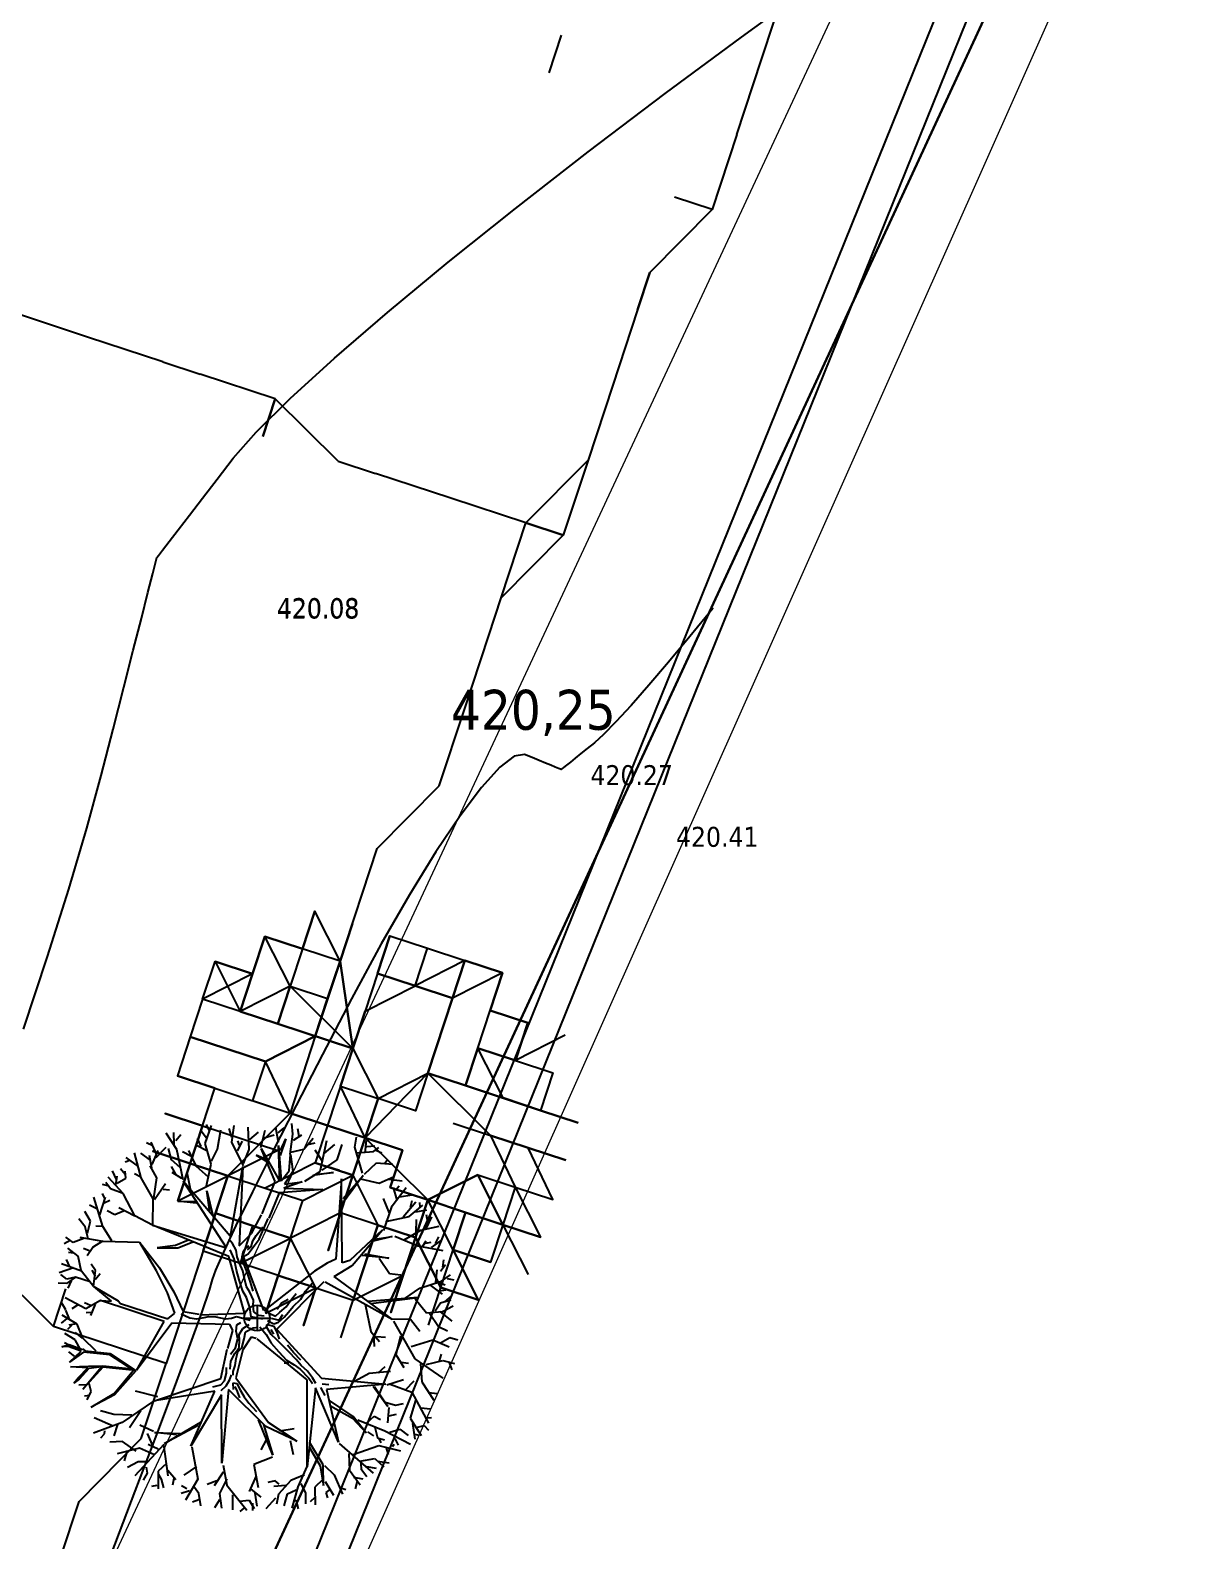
# Model space of a CAD drawing. Header units: metres. Extents: x 2 to 659295185, y -28 to 1124222152.
# Drawn here: x 654669.6 to 654727.1, y 1123618.1 to 1123693.7 of the extents above; entities that cross this region are included whole.
import ezdxf

# ---------------------------------------------------------------- set-up
doc = ezdxf.new("R2010")
doc.units = ezdxf.units.M
doc.header["$MEASUREMENT"] = 0
doc.layers.get('0').update_dxf_attribs({"linetype": 'CONTINUOUS'})
for name, color, linetype in [('000PAREDES', 2, 'CONTINUOUS'), ('Arboles', 3, 'CONTINUOUS'), ('Cota', 3, 'CONTINUOUS'), ('CURVAS', 2, 'CONTINUOUS'), ('CVL_CURV_D', 7, 'CONTINUOUS'), ('CVL_CURV_G', 42, 'CONTINUOUS'), ('Estructura', 1, 'CONTINUOUS'), ('MANZANA', 30, 'CONTINUOUS'), ('PARED', 7, 'CONTINUOUS'), ('PUERTA', 3, 'CONTINUOUS')]:
    doc.layers.add(name, color=color, linetype=linetype)
doc.layers.add('acera', color=32, linetype='CONTINUOUS', lineweight=20)
doc.styles.get("Standard").update_dxf_attribs({"font": 'tahoma.ttf'})

# ---------------------------------------------------------------- blocks, each defined once
blk = doc.blocks.new('A$C469D301D')
for p, q in [((1.0887, 2.4175), (1.0735, 2.4593)), ((0.7233, 2.3709), (0.688, 2.3931)), ((0.7411, 2.3143), (0.7167, 2.3936)), ((0.8709, 2.3286), (0.8171, 2.4376)), ((0.857, 2.3632), (0.8659, 2.4355)), ((0.8716, 2.3845), (0.9065, 2.4171)), ((1.0236, 2.3273), (1.0064, 2.3799)), ((1.063, 2.3756), (1.0357, 2.4225)), ((1.0504, 2.3435), (1.1049, 2.4503)), ((1.1222, 2.2974), (1.1597, 2.4159)), ((1.222, 2.3606), (1.2113, 2.418)), ((1.2166, 2.3298), (1.2459, 2.4319)), ((1.3205, 2.2711), (1.3317, 2.4107)), ((1.3314, 2.3326), (1.3914, 2.3698)), ((1.3944, 2.2737), (1.4345, 2.3778)), ((1.5065, 2.2909), (1.5035, 2.3869)), ((1.5138, 2.3517), (1.5536, 2.3777)), ((1.6032, 2.3312), (1.6055, 2.3985)), ((0.5693, 2.2967), (0.5392, 2.2911)), ((0.6182, 2.2531), (0.5484, 2.3192)), ((0.6269, 2.1804), (0.6041, 2.3415)), ((0.699, 2.2825), (0.6438, 2.3345)), ((0.7011, 2.2326), (0.6957, 2.3131)), ((0.7042, 2.2547), (0.7538, 2.3359)), ((0.7353, 2.2941), (0.8063, 2.3504)), ((0.8299, 2.269), (0.8201, 2.3415)), ((0.8848, 2.1342), (0.8709, 2.3286)), ((0.9512, 2.2767), (0.9043, 2.3089)), ((0.979, 2.2075), (0.9445, 2.3126)), ((1.0597, 2.2932), (0.9958, 2.337)), ((1.0715, 2.2099), (1.0504, 2.3435)), ((1.0754, 2.2292), (1.1222, 2.2974)), ((1.2718, 2.1728), (1.2166, 2.3298)), ((1.2459, 2.2721), (1.284, 2.3275)), ((1.2621, 2.3048), (1.2568, 2.3336)), ((1.2728, 2.1879), (1.3205, 2.2711)), ((1.421, 2.3307), (1.4857, 2.3427)), ((1.4833, 2.0467), (1.5052, 2.2713)), ((1.5052, 2.2713), (1.4939, 2.051)), ((1.5555, 2.3074), (1.5069, 2.2092)), ((1.5123, 2.2399), (1.5555, 2.3074)), ((1.57, 2.2098), (1.6032, 2.3312)), ((1.6027, 2.2939), (1.6575, 2.319)), ((1.6402, 2.312), (1.6387, 2.3601)), ((1.6592, 2.2301), (1.726, 2.2908)), ((0.4266, 2.136), (0.4041, 2.1797)), ((0.501, 2.0971), (0.4221, 2.2118)), ((0.4717, 2.1899), (0.454, 2.2465)), ((0.4638, 2.1549), (0.4775, 2.2101)), ((0.4737, 2.1663), (0.5314, 2.1914)), ((0.5294, 2.215), (0.5054, 2.2537)), ((0.5314, 2.1914), (0.5329, 2.2348)), ((0.6237, 2.1846), (0.5876, 2.2114)), ((0.6842, 2.0401), (0.6269, 2.1804)), ((0.7229, 2.1672), (0.6912, 2.2475)), ((0.8792, 2.1443), (0.8224, 2.1895)), ((0.8437, 2.1749), (0.8229, 2.2268)), ((0.8772, 2.2146), (0.8299, 2.269)), ((1.0454, 2.1307), (0.979, 2.2075)), ((1.023, 2.0708), (1.0715, 2.2099)), ((1.358, 2.2298), (1.419, 2.1816)), ((1.4163, 2.196), (1.358, 2.2298)), ((1.3946, 2.2666), (1.4833, 2.0467)), ((1.4553, 2.0506), (1.3946, 2.2666)), ((1.5517, 2.1072), (1.5719, 2.2064)), ((1.5719, 2.2064), (1.5735, 2.0999)), ((1.5752, 2.2219), (1.6592, 2.2301)), ((1.6882, 2.2541), (1.7356, 2.2592)), ((1.7662, 2.1348), (1.7292, 2.2134)), ((1.7432, 2.0785), (1.8088, 2.2654)), ((1.7827, 2.1862), (1.8557, 2.2332)), ((1.8587, 2.1371), (1.9015, 2.2269)), ((1.9783, 2.2014), (1.9966, 2.2611)), ((2.0048, 2.0327), (1.9783, 2.2014)), ((2.0377, 2.1587), (2.0557, 2.233)), ((2.0528, 2.1957), (2.1023, 2.1927)), ((2.0891, 2.1585), (2.1267, 2.1802)), ((0.3491, 1.9083), (0.3161, 2.0986)), ((0.3399, 1.9832), (0.3899, 2.0884)), ((0.3842, 2.0801), (0.3731, 2.114)), ((0.4208, 2.1541), (0.3818, 2.1707)), ((0.4955, 2.1009), (0.4266, 2.136)), ((0.5572, 1.9494), (0.501, 2.0971)), ((0.6884, 2.0433), (0.7229, 2.1672)), ((0.6925, 2.0345), (0.7737, 2.1263)), ((0.7534, 2.0937), (0.7935, 2.0844)), ((1.133, 1.7479), (0.8851, 2.1264)), ((1.0998, 1.6782), (0.8861, 2.125)), ((0.9246, 2.0599), (0.916, 2.1661)), ((1.2636, 2.1671), (1.133, 1.7479)), ((1.2673, 2.1694), (1.1813, 1.6801)), ((1.4939, 2.051), (1.5517, 2.1072)), ((1.5735, 2.0999), (1.512, 2.0271)), ((1.7569, 2.0847), (1.8587, 2.1371)), ((1.7944, 2.1029), (1.8636, 2.0711)), ((1.9877, 2.1641), (2.0891, 2.1585)), ((2.0161, 2.025), (2.0999, 2.0871)), ((2.0999, 2.0871), (2.1992, 2.0665)), ((2.1048, 2.1663), (2.1408, 2.1437)), ((2.1484, 2.0766), (2.1733, 2.1008)), ((0.2762, 1.9522), (0.2498, 2.0168)), ((0.3307, 2.0199), (0.284, 2.0519)), ((0.377, 2.0548), (0.4132, 2.0664)), ((0.4332, 1.9718), (0.3892, 2.002)), ((0.4903, 1.9873), (0.4332, 1.9718)), ((0.5554, 1.9467), (0.4642, 2.0112)), ((0.6598, 1.875), (0.6842, 2.0401)), ((0.8343, 2.0059), (0.9452, 1.9894)), ((0.9472, 1.9786), (0.8343, 2.0059)), ((1.0235, 2.0485), (1.0434, 1.8813)), ((1.026, 1.9152), (1.0235, 2.0485)), ((1.3497, 1.8604), (1.4553, 2.0506)), ((1.6234, 2.0273), (1.5029, 2.0026)), ((1.5029, 2.0026), (1.7445, 1.9635)), ((1.512, 2.0271), (1.6234, 2.0273)), ((1.6407, 2.0296), (1.7432, 2.0785)), ((1.8247, 2.0602), (1.6949, 2.0583)), ((1.7236, 2.0637), (1.8247, 2.0602)), ((1.8692, 2.0161), (1.7697, 1.5215)), ((1.8077, 1.4933), (1.8692, 2.0161)), ((2.0075, 2.0186), (1.8558, 1.8607)), ((1.8647, 1.8917), (2.0075, 2.0186)), ((1.9865, 2), (2.0996, 1.9574)), ((2.0996, 1.9574), (2.1991, 1.9882)), ((0.2388, 1.9213), (0.2072, 1.9753)), ((0.2484, 1.844), (0.2388, 1.9213)), ((0.2489, 1.88), (0.2762, 1.9522)), ((0.3514, 1.9087), (0.3067, 1.9171)), ((0.3931, 1.8134), (0.3491, 1.9083)), ((0.6594, 1.8774), (0.5572, 1.9494)), ((1.471, 1.9785), (1.3874, 1.8288)), ((1.7445, 1.9635), (1.471, 1.9785)), ((2.1618, 1.8076), (2.2651, 1.91)), ((2.1622, 1.9764), (2.2445, 1.9551)), ((2.1976, 1.8387), (2.185, 1.9195)), ((2.1956, 1.9019), (2.2228, 1.9266)), ((0.1352, 1.8469), (0.0947, 1.8322)), ((0.1521, 1.8332), (0.1114, 1.8712)), ((0.1724, 1.7446), (0.1149, 1.8027)), ((0.2212, 1.8485), (0.1521, 1.8332)), ((0.34, 1.8155), (0.2, 1.859)), ((0.2707, 1.7882), (0.3391, 1.8201)), ((0.5647, 1.7807), (0.34, 1.8155)), ((0.6599, 1.8772), (1.0998, 1.6782)), ((1.108, 1.6223), (0.6599, 1.8772)), ((1.2663, 1.7468), (1.3433, 1.8563)), ((1.3093, 1.7062), (1.3818, 1.828)), ((2.0914, 1.66), (2.1618, 1.8076)), ((2.1404, 1.7645), (2.1153, 1.8601)), ((2.2162, 1.8569), (2.2941, 1.8591)), ((2.2226, 1.7309), (2.3124, 1.8136)), ((2.2761, 1.7849), (2.2908, 1.8243)), ((2.3364, 1.7765), (2.3382, 1.8062)), ((0.1806, 1.6478), (0.0634, 1.7096)), ((0.1124, 1.6843), (0.0983, 1.7333)), ((0.1486, 1.7672), (0.115, 1.7757)), ((0.1797, 1.6526), (0.1724, 1.7446)), ((0.2455, 1.7692), (0.2111, 1.7867)), ((0.229, 1.7421), (0.2707, 1.7882)), ((0.5671, 1.7799), (0.6693, 1.6073)), ((0.6479, 1.5911), (0.5671, 1.7799)), ((0.6692, 1.7336), (0.7988, 1.7168)), ((0.7847, 1.7328), (0.6692, 1.7336)), ((0.8696, 1.756), (0.7847, 1.7328)), ((0.7988, 1.7168), (0.9017, 1.7434)), ((1.1412, 1.6997), (1.1224, 1.7294)), ((1.1813, 1.6801), (1.2663, 1.7468)), ((1.2296, 1.6228), (1.3093, 1.7062)), ((1.2705, 1.7006), (1.2946, 1.7316)), ((1.2946, 1.7316), (1.3225, 1.76)), ((1.3225, 1.76), (1.342, 1.7802)), ((2.1105, 1.7149), (2.2598, 1.728)), ((2.2598, 1.728), (2.354, 1.7871)), ((2.3045, 1.751), (2.3748, 1.7543)), ((2.3534, 1.6329), (2.4006, 1.7078)), ((2.3717, 1.6657), (2.3683, 1.7238)), ((0.1336, 1.676), (0.0413, 1.6563)), ((0.0843, 1.6103), (0.0511, 1.6434)), ((0.1399, 1.6157), (0.0793, 1.5847)), ((0.1399, 1.6157), (0.0843, 1.6103)), ((0.2261, 1.5752), (0.1399, 1.6157)), ((0.2442, 1.5442), (0.1806, 1.6478)), ((0.2443, 1.5437), (0.2692, 1.6418)), ((0.2692, 1.6418), (0.2471, 1.6832)), ((0.2637, 1.6072), (0.2494, 1.6453)), ((0.2606, 1.5851), (0.2948, 1.6202)), ((1.1599, 1.2603), (1.108, 1.6223)), ((1.1392, 1.6032), (1.1215, 1.6629)), ((1.1592, 1.6566), (1.1412, 1.6997)), ((1.1605, 1.6137), (1.1592, 1.6566)), ((1.1683, 1.5721), (1.1605, 1.6137)), ((1.1912, 1.6095), (1.2045, 1.6451)), ((1.1969, 1.5608), (1.1912, 1.6095)), ((1.1987, 1.6104), (1.2296, 1.6228)), ((1.2819, 1.2587), (1.1987, 1.6104)), ((1.2045, 1.6451), (1.2213, 1.6616)), ((1.2213, 1.6616), (1.2426, 1.6722)), ((1.2301, 1.6499), (1.254, 1.6643)), ((1.254, 1.6643), (1.2705, 1.7006)), ((2.0831, 1.6655), (1.8564, 1.5023)), ((1.8676, 1.4692), (2.0831, 1.6655)), ((2.1385, 1.6174), (2.0165, 1.602)), ((2.0289, 1.6141), (2.1385, 1.6174)), ((2.1559, 1.6157), (2.2903, 1.538)), ((2.2102, 1.5867), (2.3213, 1.6343)), ((2.2914, 1.6238), (2.3038, 1.702)), ((2.3213, 1.6343), (2.4394, 1.6441)), ((0.0793, 1.5847), (0.0262, 1.5921)), ((0.1088, 1.5976), (0.0826, 1.5534)), ((0.2459, 1.5437), (0.3847, 1.4357)), ((0.3448, 1.4374), (0.2459, 1.5437)), ((0.6994, 1.4456), (0.6479, 1.5911)), ((0.6693, 1.6073), (0.7387, 1.4468)), ((1.1459, 1.5314), (1.1392, 1.6032)), ((1.1541, 1.4699), (1.1459, 1.5314)), ((1.1842, 1.522), (1.1683, 1.5721)), ((1.1868, 1.4727), (1.1842, 1.522)), ((1.2109, 1.5037), (1.1969, 1.5608)), ((1.7697, 1.5215), (1.7126, 1.5033)), ((2.0997, 1.4846), (1.9376, 1.5235)), ((1.9526, 1.5318), (2.0997, 1.4846)), ((2.2903, 1.538), (2.4411, 1.4903)), ((2.3185, 1.5311), (2.3468, 1.5632)), ((2.33, 1.5479), (2.3759, 1.5515)), ((2.3749, 1.5171), (2.4391, 1.5535)), ((2.4026, 1.5394), (2.4272, 1.5782)), ((0.0533, 1.4202), (0.035, 1.4659)), ((0.1779, 1.4114), (0.0591, 1.495)), ((0.0946, 1.423), (0.1328, 1.4424)), ((0.2109, 1.4273), (0.1756, 1.4494)), ((0.2761, 1.4518), (0.1779, 1.4114)), ((0.241, 1.4329), (0.2031, 1.3659)), ((0.6559, 1.2702), (0.2752, 1.4518)), ((0.2752, 1.4518), (0.3448, 1.4374)), ((0.3847, 1.4357), (0.3974, 1.4167)), ((0.7269, 1.3139), (0.6994, 1.4456)), ((0.7387, 1.4468), (0.781, 1.3178)), ((1.1678, 1.3961), (1.1541, 1.4699)), ((1.1931, 1.4208), (1.1868, 1.4727)), ((1.2099, 1.3841), (1.1931, 1.4208)), ((1.2216, 1.446), (1.2109, 1.5037)), ((1.2324, 1.3883), (1.2216, 1.446)), ((1.6294, 1.4626), (1.282, 1.2569)), ((1.7126, 1.5033), (1.6294, 1.4626)), ((1.7468, 1.4139), (1.8676, 1.4692)), ((1.8564, 1.5023), (1.8077, 1.4933)), ((2.0401, 1.4928), (2.0926, 1.3892)), ((2.4295, 1.3853), (2.4412, 1.4314)), ((0.0535, 1.3662), (0.0139, 1.3416)), ((0.1132, 1.3232), (0.0268, 1.3907)), ((0.0696, 1.3593), (0.0538, 1.4178)), ((0.108, 1.3247), (0.0591, 1.323)), ((0.2117, 1.3843), (0.1779, 1.3852)), ((0.3974, 1.4167), (0.6807, 1.284)), ((1.1858, 1.3531), (1.1678, 1.3961)), ((1.1977, 1.2889), (1.1858, 1.3531)), ((1.206, 1.393), (1.206, 1.393)), ((1.2265, 1.3308), (1.2099, 1.3841)), ((1.2196, 1.2963), (1.2265, 1.3308)), ((1.3479, 1.1332), (1.681, 1.3909)), ((1.4662, 1.309), (1.4973, 1.3381)), ((1.5211, 1.2994), (1.5557, 1.3456)), ((1.5557, 1.3456), (1.6069, 1.3916)), ((1.6862, 1.3875), (2.0717, 1.1041)), ((2.0717, 1.1041), (1.7468, 1.4139)), ((2.0926, 1.3892), (2.1622, 1.3718)), ((2.3739, 1.2992), (2.3919, 1.3735)), ((2.4102, 1.3011), (2.4706, 1.3319)), ((2.4111, 1.3624), (2.4479, 1.4011)), ((0.0868, 1.2274), (0.0286, 1.2755)), ((0.0512, 1.2994), (0.079, 1.3218)), ((0.1352, 1.2315), (0.0954, 1.2732)), ((0.1376, 1.2319), (0.1132, 1.3232)), ((0.2089, 1.1395), (0.1376, 1.2319)), ((0.4438, 0.9874), (0.6559, 1.2702)), ((0.7015, 1.2544), (0.4438, 0.9874)), ((0.6807, 1.284), (0.7269, 1.3139)), ((1.0587, 1.1992), (0.7015, 1.2544)), ((0.816, 1.2709), (0.7671, 1.3016)), ((0.781, 1.3178), (0.8779, 1.2872)), ((0.8581, 1.2589), (0.816, 1.2709)), ((0.9042, 1.2608), (0.8581, 1.2589)), ((0.8832, 1.284), (1.1603, 1.2582)), ((0.9336, 1.263), (0.9042, 1.2608)), ((0.9816, 1.2553), (0.9336, 1.263)), ((1.0383, 1.236), (0.9816, 1.2553)), ((1.0748, 1.2362), (1.0383, 1.236)), ((1.1068, 1.2421), (1.0748, 1.2362)), ((1.1463, 1.2263), (1.1068, 1.2421)), ((1.1988, 1.2294), (1.1977, 1.2889)), ((1.2696, 1.2061), (1.1988, 1.2294)), ((1.2197, 1.2598), (1.2196, 1.2963)), ((1.2482, 1.232), (1.2197, 1.2598)), ((1.2794, 1.2245), (1.2482, 1.232)), ((1.3173, 1.2349), (1.351, 1.2146)), ((1.351, 1.2146), (1.3801, 1.2366)), ((1.3663, 1.2573), (1.3994, 1.2933)), ((1.3801, 1.2366), (1.4246, 1.2648)), ((1.3994, 1.2933), (1.4426, 1.3113)), ((1.4033, 1.2011), (1.4344, 1.2301)), ((1.4246, 1.2648), (1.4662, 1.309)), ((1.4344, 1.2301), (1.4687, 1.2598)), ((1.4687, 1.2598), (1.5211, 1.2994)), ((2.2496, 1.2174), (1.9384, 1.2328)), ((2.168, 1.2218), (2.2683, 1.2747)), ((2.2683, 1.2747), (2.4102, 1.3011)), ((2.335, 1.2847), (2.4035, 1.2191)), ((2.3896, 1.241), (2.4283, 1.2433)), ((2.3946, 1.2933), (2.4297, 1.2754)), ((2.4472, 1.3129), (2.4866, 1.2982)), ((0, 1.1947), (0.0458, 1.2032)), ((0.0383, 1.1923), (0, 1.1947)), ((0.0451, 1.1999), (0.0198, 1.2173)), ((0.0346, 1.0938), (0.1152, 1.153)), ((0.1297, 1.143), (0.0346, 1.0938)), ((0.1152, 1.153), (0.0383, 1.1923)), ((0.0712, 1.1262), (0.0384, 1.1569)), ((0.0458, 1.2032), (0.1263, 1.1613)), ((0.1134, 1.1635), (0.0868, 1.2274)), ((0.1253, 1.1657), (0.1403, 1.1513)), ((0.2912, 1.1068), (0.1297, 1.143)), ((0.1403, 1.1513), (0.2948, 1.1137)), ((1.0295, 1.0515), (1.0749, 1.1592)), ((1.0749, 1.1592), (1.0608, 1.201)), ((1.0935, 1.1534), (1.103, 1.1917)), ((1.0992, 1.1047), (1.0935, 1.1534)), ((1.103, 1.1917), (1.1306, 1.2034)), ((1.1111, 1.1301), (1.1378, 1.165)), ((1.1369, 1.0985), (1.1522, 1.1411)), ((1.1378, 1.165), (1.1809, 1.183)), ((1.1896, 1.2078), (1.1463, 1.2263)), ((1.1522, 1.1411), (1.2018, 1.1603)), ((1.2018, 1.1603), (1.235, 1.1599)), ((1.2447, 1.1616), (1.2779, 1.1081)), ((1.2856, 1.156), (1.2928, 1.1706)), ((1.3085, 1.1039), (1.2856, 1.156)), ((1.2928, 1.1706), (1.3323, 1.1547)), ((1.2982, 1.1948), (1.3331, 1.1682)), ((1.3227, 1.206), (1.3692, 1.1881)), ((1.3323, 1.1547), (1.3476, 1.1078)), ((1.3331, 1.1682), (1.3652, 1.1741)), ((1.3652, 1.1741), (1.4033, 1.2011)), ((1.3692, 1.1881), (1.3965, 1.2198)), ((1.9169, 1.2183), (1.93, 1.0438)), ((1.9533, 1.2185), (2.2496, 1.2174)), ((2.2311, 1.2115), (2.2907, 1.115)), ((2.346, 1.1204), (2.3863, 1.167)), ((2.3863, 1.167), (2.4529, 1.177)), ((2.3916, 1.1118), (2.4628, 1.1372)), ((2.4127, 1.1695), (2.4608, 1.2005)), ((0.0362, 1.0631), (0.1489, 1.0522)), ((0.1431, 1.0437), (0.0362, 1.0631)), ((0.0769, 0.9896), (0.1431, 1.0437)), ((0.1489, 1.0522), (0.2389, 1.0443)), ((0.2389, 1.0443), (0.4166, 1.0012)), ((0.4261, 0.993), (0.2912, 1.1068)), ((0.2948, 1.1137), (0.4387, 0.9881)), ((0.9624, 0.8715), (1.0251, 1.0483)), ((1.0398, 1.014), (1.0761, 1.0506)), ((1.0692, 1.0162), (1.0997, 1.0484)), ((1.0761, 1.0506), (1.0992, 1.1047)), ((1.0879, 1.023), (1.117, 1.045)), ((1.0997, 1.0484), (1.1074, 1.0963)), ((1.1074, 1.0963), (1.1111, 1.1301)), ((1.117, 1.045), (1.1369, 1.0985)), ((1.1826, 1.1035), (1.1209, 1.0326)), ((1.2133, 1.0911), (1.1826, 1.1035)), ((1.4975, 0.7941), (1.2178, 1.0893)), ((1.2779, 1.1081), (1.302, 1.0496)), ((1.302, 1.0496), (1.3429, 0.9908)), ((1.3382, 1.0696), (1.3085, 1.1039)), ((1.3252, 1.1036), (1.3128, 1.1345)), ((1.369, 1.0289), (1.3382, 1.0696)), ((1.3476, 1.1078), (1.3548, 1.0693)), ((1.3484, 1.1319), (1.5866, 0.7924)), ((1.93, 1.0438), (1.976, 0.9749)), ((2.0706, 1.1059), (2.1872, 1.0889)), ((2.0786, 1.0902), (2.1828, 0.8393)), ((2.1872, 1.0889), (2.2357, 1.0067)), ((2.2907, 1.115), (2.3916, 1.1118)), ((2.3086, 1.111), (2.3546, 1.0217)), ((2.3742, 1.1134), (2.4412, 1.0427)), ((0.0457, 0.9592), (0.0769, 0.9896)), ((0.0811, 0.9806), (0.0457, 0.9592)), ((0.1492, 1.0375), (0.0811, 0.9806)), ((0.0958, 0.9145), (0.2302, 1.0378)), ((0.2383, 1.0344), (0.0958, 0.9145)), ((0.2302, 1.0378), (0.1492, 1.0375)), ((0.4387, 0.9881), (0.2383, 1.0344)), ((0.2861, 0.8627), (0.4261, 0.993)), ((0.44, 0.9861), (0.2878, 0.8536)), ((1.027, 0.9221), (1.0379, 0.9705)), ((1.0379, 0.9705), (1.0692, 1.0162)), ((1.1209, 1.0326), (1.0544, 0.8628)), ((1.0599, 0.9415), (1.072, 0.9835)), ((1.072, 0.9835), (1.0879, 1.023)), ((1.3421, 0.9685), (1.3421, 0.9685)), ((1.3429, 0.9908), (1.3837, 0.9321)), ((1.4042, 0.9823), (1.369, 1.0289)), ((1.4323, 0.9743), (1.4029, 1.0252)), ((1.4438, 0.93), (1.4042, 0.9823)), ((1.4719, 0.922), (1.4323, 0.9743)), ((1.4826, 0.955), (1.4826, 0.955)), ((1.9442, 1.0271), (1.9394, 0.9488)), ((1.9616, 1.0082), (2.0163, 0.9963)), ((2.1106, 0.9914), (2.0667, 0.8819)), ((2.3546, 1.0217), (2.4074, 0.9875)), ((0.0754, 0.9451), (0.1227, 0.9416)), ((0.1014, 0.8713), (0.1332, 0.8723)), ((0.1138, 0.8441), (0.1463, 0.8944)), ((0.1341, 0.7966), (0.2861, 0.8627)), ((0.2878, 0.8536), (0.1341, 0.7966)), ((0.1463, 0.8944), (0.1394, 0.9447)), ((0.5555, 0.8077), (0.4209, 0.8601)), ((0.5316, 0.7862), (0.9624, 0.8715)), ((0.9573, 0.8328), (0.9832, 0.8542)), ((0.9832, 0.8542), (1.0011, 0.9007)), ((0.9892, 0.8221), (1.0159, 0.857)), ((1.0011, 0.9007), (1.0048, 0.9345)), ((1.0159, 0.857), (1.0303, 0.8862)), ((1.0412, 0.8816), (1.0434, 0.9052)), ((1.0434, 0.9052), (1.0599, 0.9415)), ((1.0536, 0.9256), (1.0536, 0.9256)), ((1.0544, 0.8628), (1.2216, 0.5611)), ((1.3956, 0.912), (1.3667, 0.9161)), ((1.3837, 0.9321), (1.4267, 0.897)), ((1.4267, 0.897), (1.4622, 0.8671)), ((1.4714, 0.8887), (1.4438, 0.93)), ((1.4622, 0.8671), (1.5074, 0.8025)), ((1.5055, 0.8486), (1.4714, 0.8887)), ((2.0667, 0.8819), (2.1066, 0.7947)), ((2.1682, 0.9177), (2.3088, 0.9438)), ((2.3088, 0.9438), (2.4039, 0.8872)), ((2.3541, 0.9185), (2.417, 0.9437)), ((2.417, 0.9437), (2.465, 0.9222)), ((0.2682, 0.7327), (0.1889, 0.7653)), ((0.5253, 0.7849), (0.3131, 0.6766)), ((0.9141, 0.798), (0.5316, 0.7862)), ((0.7211, 0.4757), (0.9141, 0.798)), ((0.9531, 0.7692), (0.7211, 0.4757)), ((0.9998, 0.7959), (0.9006, 0.3439)), ((0.9006, 0.3439), (0.9531, 0.7692)), ((0.9054, 0.8264), (0.9573, 0.8328)), ((0.9542, 0.7957), (0.9892, 0.8221)), ((1.2029, 0.537), (0.9998, 0.7959)), ((1.031, 0.7934), (1.0335, 0.8337)), ((1.0335, 0.8337), (1.0577, 0.8283)), ((1.0538, 0.7778), (1.0447, 0.8092)), ((1.0648, 0.7367), (1.0538, 0.7778)), ((1.0577, 0.8283), (1.0731, 0.7814)), ((1.0731, 0.7814), (1.0911, 0.7383)), ((1.4282, 0.2537), (1.4975, 0.7941)), ((1.5304, 0.8035), (1.5055, 0.8486)), ((1.5074, 0.8025), (1.5274, 0.7664)), ((1.5478, 0.7636), (1.5304, 0.8035)), ((1.5855, 0.7573), (1.627, 0.7485)), ((1.5866, 0.7924), (1.9819, 0.7041)), ((1.7938, 0.7502), (1.8866, 0.7869)), ((1.8866, 0.7869), (2.0204, 0.7814)), ((1.943, 0.7808), (1.992, 0.8148)), ((2.0915, 0.8305), (2.1382, 0.8171)), ((2.1828, 0.8393), (2.3413, 0.6965)), ((2.213, 0.8044), (2.2069, 0.6917)), ((2.2487, 0.7941), (2.3545, 0.8071)), ((2.3343, 0.8067), (2.3505, 0.8469)), ((2.3545, 0.8071), (2.4239, 0.7794)), ((2.3909, 0.7935), (2.4039, 0.7419)), ((0.3131, 0.6766), (0.1274, 0.6334)), ((0.2556, 0.6616), (0.1445, 0.7269)), ((0.254, 0.601), (0.2847, 0.667)), ((0.3791, 0.7147), (0.2682, 0.7327)), ((0.44, 0.7346), (0.3548, 0.637)), ((1.0911, 0.7383), (1.1155, 0.6964)), ((1.1155, 0.6964), (1.1337, 0.6699)), ((1.1337, 0.6699), (1.1563, 0.6376)), ((1.542, 0.7371), (1.4282, 0.2537)), ((1.6421, 0.3823), (1.542, 0.7371)), ((1.596, 0.683), (1.5763, 0.7357)), ((1.9819, 0.7041), (1.6083, 0.7181)), ((1.6083, 0.7181), (1.6421, 0.3823)), ((1.9006, 0.7023), (1.977, 0.5644)), ((1.977, 0.5644), (1.9084, 0.697)), ((1.9884, 0.7007), (2.0953, 0.7206)), ((2.0089, 0.7022), (2.1364, 0.6347)), ((2.0989, 0.6547), (2.1608, 0.7034)), ((2.2069, 0.6917), (2.2672, 0.5678)), ((0.1684, 0.598), (0.1945, 0.6201)), ((0.1945, 0.6201), (0.1997, 0.6382)), ((0.5003, 0.5953), (0.4222, 0.6453)), ((0.4882, 0.4984), (0.4629, 0.5883)), ((0.506, 0.5878), (0.6658, 0.5616)), ((0.6409, 0.5569), (0.506, 0.5878)), ((0.5589, 0.5116), (0.8018, 0.617)), ((0.7841, 0.5965), (0.5589, 0.5116)), ((1.2242, 0.353), (1.1632, 0.5855)), ((1.7534, 0.5293), (1.618, 0.6489)), ((1.621, 0.6141), (1.7479, 0.5212)), ((1.964, 0.5939), (2.0244, 0.5664)), ((2.0244, 0.5664), (2.0762, 0.5706)), ((2.1533, 0.5804), (2.1055, 0.4735)), ((2.1364, 0.6347), (2.2151, 0.4297)), ((2.2977, 0.6039), (2.2379, 0.6164)), ((0.3007, 0.5581), (0.2219, 0.565)), ((0.4012, 0.5037), (0.2582, 0.4857)), ((0.2974, 0.4371), (0.3248, 0.4981)), ((0.3785, 0.4866), (0.3007, 0.5581)), ((0.5556, 0.5067), (0.3508, 0.3352)), ((0.4884, 0.4511), (0.4012, 0.5037)), ((0.5171, 0.4823), (0.4586, 0.5187)), ((0.5579, 0.3092), (0.5556, 0.5067)), ((1.1907, 0.5517), (1.2242, 0.353)), ((1.3845, 0.4211), (1.2029, 0.537)), ((1.2216, 0.5611), (1.3845, 0.4211)), ((1.2854, 0.4987), (1.3768, 0.5016)), ((1.7479, 0.5212), (1.8201, 0.418)), ((1.8201, 0.418), (1.7534, 0.5293)), ((1.779, 0.5058), (1.9373, 0.4151)), ((1.8332, 0.4805), (1.8834, 0.5146)), ((1.8834, 0.5146), (1.9199, 0.4896)), ((1.9815, 0.5585), (1.962, 0.4636)), ((1.9743, 0.5065), (2.0245, 0.5091)), ((2.1055, 0.4735), (2.1607, 0.3587)), ((2.1793, 0.5311), (2.2398, 0.5154)), ((0.3826, 0.4185), (0.3101, 0.3921)), ((0.4398, 0.412), (0.3826, 0.4185)), ((0.4314, 0.3416), (0.4285, 0.3798)), ((0.5564, 0.3864), (0.4995, 0.3457)), ((0.726, 0.4696), (0.7382, 0.2654)), ((1.1948, 0.4536), (1.1525, 0.3962)), ((1.3438, 0.4318), (1.3501, 0.3411)), ((1.5289, 0.2543), (1.462, 0.4044)), ((1.8297, 0.4234), (1.8634, 0.3943)), ((1.8784, 0.4466), (1.8877, 0.3776)), ((1.9373, 0.4151), (2.0872, 0.3123)), ((1.9678, 0.4031), (2.0327, 0.4152)), ((2.0327, 0.4152), (2.0805, 0.3676)), ((2.1201, 0.341), (2.1188, 0.4388)), ((2.1438, 0.413), (2.1869, 0.4177)), ((2.1869, 0.4177), (2.21, 0.3848)), ((2.2091, 0.4623), (2.2397, 0.4613)), ((0.4001, 0.3014), (0.4314, 0.3416)), ((0.4995, 0.3457), (0.4855, 0.2356)), ((0.5137, 0.2924), (0.4992, 0.3241)), ((0.5196, 0.2376), (0.5137, 0.2924)), ((0.56, 0.344), (0.6023, 0.2788)), ((0.5778, 0.2484), (0.5916, 0.2897)), ((0.7409, 0.3433), (0.654, 0.3013)), ((0.9019, 0.2873), (0.8345, 0.2102)), ((0.9067, 0.3312), (0.9133, 0.2034)), ((1.2192, 0.3415), (1.0975, 0.3118)), ((1.0975, 0.3118), (1.1071, 0.1652)), ((1.4575, 0.3717), (1.5084, 0.2505)), ((1.6439, 0.374), (1.8321, 0.1624)), ((1.6965, 0.3032), (1.6876, 0.1991)), ((1.723, 0.294), (1.8898, 0.3286)), ((1.8877, 0.3776), (1.9297, 0.3607)), ((1.8898, 0.3286), (2.0193, 0.2785)), ((1.8958, 0.3721), (1.9043, 0.3454)), ((1.9312, 0.3151), (1.9401, 0.2673)), ((1.9741, 0.3125), (1.9858, 0.3252)), ((2.0123, 0.316), (1.9972, 0.3592)), ((2.1211, 0.3716), (2.1464, 0.3628)), ((0.4468, 0.2585), (0.4809, 0.2605)), ((0.6775, 0.1982), (0.6235, 0.1881)), ((0.662, 0.2125), (0.6316, 0.2369)), ((0.7382, 0.2654), (0.6444, 0.1447)), ((0.7336, 0.1742), (0.7069, 0.2252)), ((0.8548, 0.2398), (0.7932, 0.224)), ((0.9188, 0.2431), (0.8612, 0.1593)), ((0.9133, 0.2034), (1.018, 0.0336)), ((1.104, 0.2388), (1.0469, 0.1469)), ((1.2186, 0.193), (1.1701, 0.1875)), ((1.2408, 0.1689), (1.2186, 0.193)), ((1.4035, 0.2062), (1.3159, 0.1829)), ((1.426, 0.2564), (1.3528, 0.1367)), ((1.5084, 0.2505), (1.5142, 0.1244)), ((1.5142, 0.1244), (1.5289, 0.2543)), ((1.537, 0.2488), (1.5879, 0.184)), ((1.6876, 0.1991), (1.7415, 0.0996)), ((1.7599, 0.2479), (1.8546, 0.2514)), ((1.7632, 0.1919), (1.7658, 0.2348)), ((1.7898, 0.1439), (1.7632, 0.1919)), ((1.7954, 0.2086), (1.8552, 0.1914)), ((1.8546, 0.2514), (1.9043, 0.1935)), ((1.8687, 0.2328), (1.9393, 0.2141)), ((0.7281, 0.1345), (0.6865, 0.1268)), ((0.7351, 0.0971), (0.7336, 0.1742)), ((0.8211, 0.0744), (0.8599, 0.1203)), ((0.8612, 0.1593), (0.8616, 0.0647)), ((0.9423, 0.14), (0.9294, 0.0472)), ((0.9807, 0.0955), (1.0412, 0.0939)), ((1.058, 0.1631), (1.1151, 0.1031)), ((1.0816, 0.1315), (1.0838, 0.0502)), ((1.2787, 0.1548), (1.2038, 0.1585)), ((1.2276, 0.1064), (1.2071, 0.046)), ((1.3159, 0.1829), (1.2276, 0.1064)), ((1.2525, 0.0298), (1.2849, 0.1029)), ((1.2849, 0.1029), (1.3417, 0.1205)), ((1.3528, 0.1367), (1.2986, 0.0101)), ((1.3742, 0.1549), (1.3965, 0.0919)), ((1.4582, 0.121), (1.4466, 0.0129)), ((1.514, 0.1632), (1.4582, 0.121)), ((1.5513, 0.096), (1.5224, 0.08)), ((1.5274, 0.1481), (1.5692, 0.0569)), ((1.5879, 0.184), (1.6257, 0.0568)), ((1.614, 0.1006), (1.6492, 0.0824)), ((1.7068, 0.1532), (1.7631, 0.1354)), ((1.7099, 0.0796), (1.7296, 0.1256)), ((0.9757, 0.03), (1.0024, 0.0479)), ((1.0412, 0.0939), (1.0645, 0.038)), ((1.0584, 0.0712), (1.0536, 0.0274)), ((1.2069, 0.0849), (1.1366, 0.0258)), ((1.3339, 0.0484), (1.3177, 0.0596)), ((1.3394, 0), (1.3339, 0.0484)), ((1.3965, 0.0919), (1.3874, 0.0266)), ((1.421, 0.0364), (1.452, 0.0598)), ((1.5224, 0.08), (1.5288, 0.0459))]:
    blk.add_line(p, q)
blk = doc.blocks.new('A$C1CDC482B')
at = {"layer": 'PUERTA', "linetype": 'Continuous'}
blk.add_blockref('A$C469D301D', (0, 0, 197.8902), dxfattribs=at)
blk = doc.blocks.new('A$C14EB38C1')
at = {"rotation": 1}
blk.add_blockref('A$C1CDC482B', (0.0209, -0.0234, 593.6707), dxfattribs=at)
blk = doc.blocks.new('arbol')
at = {"layer": 'Arboles'}
blk.add_circle((654790.777, 1123791.671), 0.64, dxfattribs=at)
at = {"xscale": 8.000000000032065, "yscale": 8.000000000032065, "zscale": 8.000000000032065, "rotation": 6.294289769575494}
blk.add_blockref('A$C14EB38C1', (654782.034, 1123780.921, -6332.488), dxfattribs=at)
blk = doc.blocks.new('arbol2')
at = {"layer": 'Arboles'}
for p, q in [((654790.777, 1123792.31), (654790.777, 1123791.031)), ((654790.138, 1123791.671), (654791.417, 1123791.671))]:
    blk.add_line(p, q, dxfattribs=at)
blk.add_blockref('arbol', (0, 0), dxfattribs=at)

msp = doc.modelspace()

# ---------------------------------------------------------------- linework, layer by layer
at = {"lineweight": 30}
msp.add_lwpolyline([(654768.0244, 1123803.6642), (654671.2977, 1123594.8224), (654747.7375, 1123524.6779), (654765.3984, 1123502.6864), (654833.6867, 1123428.6518), (654886.8737, 1123376.4179), (654943.8476, 1123320.4418)], dxfattribs=at)
msp.add_lwpolyline([(654768.0244, 1123803.6642), (654671.2977, 1123594.8224), (654747.7375, 1123524.6779), (654765.3984, 1123502.6864), (654833.6867, 1123428.6518), (654886.8737, 1123376.4179), (654943.8476, 1123320.4418)], dxfattribs=at)
msp.add_lwpolyline([(654768.0244, 1123803.6642), (654671.2977, 1123594.8224), (654747.7375, 1123524.6779), (654765.3984, 1123502.6864), (654833.6867, 1123428.6518), (654886.8737, 1123376.4179), (654943.8476, 1123320.4418)], dxfattribs=at)
at = {"flags": 128}
for points in [[(654681.2523, 1123673.3881), (654681.8711, 1123675.2686)], [(654681.2523, 1123673.3881), (654681.8711, 1123675.2686)], [(654685.7293, 1123648.9902), (654685.1106, 1123647.1097)], [(654685.7293, 1123648.9902), (654685.1106, 1123647.1097)]]:
    msp.add_lwpolyline(points, close=True, dxfattribs=at)
msp.add_lwpolyline([(654696.2963, 1123668.4383), (654694.4158, 1123669.057)], dxfattribs=at)
msp.add_lwpolyline([(654696.2963, 1123668.4383), (654694.4158, 1123669.057)], dxfattribs=at)
at = {"layer": '000PAREDES', "flags": 128}
msp.add_lwpolyline([(654671.2977, 1123594.8224), (654768.0244, 1123803.6642)], dxfattribs=at)
at = {"layer": 'acera', "flags": 128}
msp.add_lwpolyline([(654657.7573, 1123582.9775), (654735.4784, 1123749.5193)], dxfattribs=at)
at = {"layer": 'Arboles', "flags": 128}
for points in [[(654683.2301, 1123647.7285), (654682.6114, 1123645.848), (654684.4919, 1123645.2292), (654685.1106, 1123647.1097), (654683.2301, 1123647.7285), (654682.6114, 1123645.848), (654681.3496, 1123648.3472), (654683.2301, 1123647.7285), (654683.8488, 1123649.609), (654683.2301, 1123647.7285), (654681.3496, 1123648.3472), (654680.7309, 1123646.4667), (654681.3496, 1123648.3472), (654680.7309, 1123646.4667), (654678.2316, 1123645.2049), (654678.8504, 1123647.0854), (654680.1121, 1123644.5862), (654678.2316, 1123645.2049), (654677.6129, 1123643.3244), (654676.966, 1123641.3584), (654678.8465, 1123640.7397), (654676.966, 1123641.3584), (654678.8465, 1123640.7397), (654682.6075, 1123639.5022), (654679.4896, 1123636.36), (654677.6091, 1123636.9787), (654676.9904, 1123635.0982), (654679.4896, 1123636.36), (654681.3701, 1123635.7412)], [(654685.7293, 1123648.9902), (654685.1106, 1123647.1097), (654683.8488, 1123649.609)], [(654696.3936, 1123643.3973), (654693.8944, 1123642.1356), (654694.5131, 1123644.0161), (654692.6326, 1123644.6348), (654693.2513, 1123646.5153), (654690.7521, 1123645.2535), (654688.8716, 1123645.8723), (654686.9911, 1123646.491), (654688.8716, 1123645.8723), (654686.9911, 1123646.491), (654687.6098, 1123648.3715), (654686.9911, 1123646.491), (654687.6098, 1123648.3715), (654689.4903, 1123647.7528)], [(654687.6098, 1123648.3715), (654686.9911, 1123646.491), (654688.8716, 1123645.8723), (654690.7521, 1123645.2535)], [(654678.8504, 1123647.0854), (654680.7309, 1123646.4667), (654678.8504, 1123647.0854), (654680.7309, 1123646.4667)], [(654682.6114, 1123645.848), (654680.1121, 1123644.5862), (654678.2316, 1123645.2049), (654677.6129, 1123643.3244), (654679.4934, 1123642.7057)], [(654686.3724, 1123644.6105), (654685.7536, 1123642.73)], [(654685.7536, 1123642.73), (654684.488, 1123638.8835), (654686.3685, 1123638.2648), (654687.0154, 1123640.2308), (654689.5146, 1123641.4925), (654686.3685, 1123638.2648), (654685.1349, 1123640.8495), (654687.0154, 1123640.2308)], [(654685.7536, 1123642.73), (654685.1349, 1123640.8495), (654687.0154, 1123640.2308)], [(654685.7536, 1123642.73), (654687.0154, 1123640.2308), (654686.3685, 1123638.2648)], [(654690.7764, 1123638.9933), (654692.6569, 1123638.3746), (654689.5146, 1123641.4925), (654688.8959, 1123639.612), (654687.0154, 1123640.2308)], [(654689.5146, 1123641.4925), (654692.6569, 1123638.3746), (654694.5374, 1123637.7558)], [(654676.3473, 1123639.4779), (654678.2278, 1123638.8592), (654676.3473, 1123639.4779), (654678.2278, 1123638.8592), (654678.8465, 1123640.7397)], [(654688.8959, 1123639.612), (654687.0154, 1123640.2308)], [(654695.1561, 1123639.6363), (654693.2756, 1123640.2551)], [(654684.488, 1123638.8835), (654682.6075, 1123639.5022)], [(654678.2278, 1123638.8592), (654681.9888, 1123637.6217), (654679.4896, 1123636.36)], [(654689.5351, 1123628.8866), (654690.1539, 1123630.7671), (654692.0344, 1123630.1484), (654690.7726, 1123632.6476), (654692.6531, 1123632.0289), (654690.7726, 1123632.6476), (654689.5108, 1123635.1468), (654686.3685, 1123638.2648), (654684.488, 1123638.8835), (654683.8693, 1123637.003), (654681.3701, 1123635.7412), (654683.2506, 1123635.1225), (654685.7498, 1123636.3843)], [(654693.8905, 1123635.7899), (654695.1523, 1123633.2906), (654693.2718, 1123633.9094), (654691.3913, 1123634.5281), (654690.7726, 1123632.6476), (654689.5108, 1123635.1468), (654686.3685, 1123638.2648), (654685.7498, 1123636.3843), (654687.0116, 1123633.8851), (654685.1311, 1123634.5038), (654684.5124, 1123632.6233), (654685.1311, 1123634.5038), (654682.6319, 1123633.242), (654683.2506, 1123635.1225)], [(654686.3685, 1123638.2648), (654685.7498, 1123636.3843), (654686.3685, 1123638.2648), (654685.7498, 1123636.3843)], [(654686.3685, 1123638.2648), (654688.249, 1123637.6461)], [(654696.4179, 1123637.1371), (654694.5374, 1123637.7558)], [(654685.7741, 1123630.1241), (654688.2734, 1123631.3858), (654687.6546, 1123629.5053), (654688.2734, 1123631.3858), (654688.8921, 1123633.2663), (654687.0116, 1123633.8851), (654685.1311, 1123634.5038), (654685.7498, 1123636.3843)], [(654692.01, 1123636.4086), (654693.8905, 1123635.7899), (654693.2718, 1123633.9094), (654692.01, 1123636.4086), (654693.2718, 1123633.9094), (654692.6531, 1123632.0289), (654690.7726, 1123632.6476), (654691.3913, 1123634.5281), (654693.2718, 1123633.9094), (654694.5336, 1123631.4101)], [(654678.2521, 1123632.599), (654678.8709, 1123634.4795), (654678.2521, 1123632.599), (654680.1326, 1123631.9803), (654682.6319, 1123633.242)], [(654681.3944, 1123629.481), (654682.0131, 1123631.3615), (654683.8936, 1123630.7428), (654682.6319, 1123633.242), (654682.0131, 1123631.3615), (654680.1326, 1123631.9803), (654680.7514, 1123633.8607), (654678.8709, 1123634.4795), (654680.7514, 1123633.8607)], [(654683.8936, 1123630.7428), (654683.2749, 1123628.8623), (654683.8936, 1123630.7428), (654685.7741, 1123630.1241)], [(654685.1554, 1123628.2436), (654685.7741, 1123630.1241)]]:
    msp.add_lwpolyline(points, dxfattribs=at)
for points in [[(654685.7293, 1123648.9902), (654685.1106, 1123647.1097), (654685.7293, 1123648.9902)], [(654689.4903, 1123647.7528), (654691.3708, 1123647.134), (654688.8716, 1123645.8723)], [(654685.1106, 1123647.1097), (654685.7536, 1123642.73)], [(654690.7521, 1123645.2535), (654691.3708, 1123647.134), (654690.7521, 1123645.2535), (654689.5146, 1123641.4925), (654690.7521, 1123645.2535)], [(654691.3708, 1123647.134), (654693.2513, 1123646.5153)], [(654680.7309, 1123646.4667), (654680.1121, 1123644.5862), (654680.7309, 1123646.4667)], [(654686.3724, 1123644.6105), (654688.8716, 1123645.8723), (654686.9911, 1123646.491)], [(654692.6326, 1123644.6348), (654693.2513, 1123646.5153)], [(654682.6114, 1123645.848), (654681.9926, 1123643.9675), (654682.6114, 1123645.848)], [(654682.6114, 1123645.848), (654685.7536, 1123642.73), (654682.6114, 1123645.848)], [(654683.8731, 1123643.3487), (654684.4919, 1123645.2292), (654683.8731, 1123643.3487)], [(654680.1121, 1123644.5862), (654681.9926, 1123643.9675), (654680.1121, 1123644.5862)], [(654685.7536, 1123642.73), (654686.3724, 1123644.6105)], [(654693.8944, 1123642.1356), (654695.7749, 1123641.5168), (654695.1561, 1123639.6363), (654693.2756, 1123640.2551), (654692.0139, 1123642.7543), (654692.6326, 1123644.6348), (654694.5131, 1123644.0161)], [(654685.7536, 1123642.73), (654681.9926, 1123643.9675), (654685.7536, 1123642.73)], [(654677.6129, 1123643.3244), (654679.4934, 1123642.7057), (654677.6129, 1123643.3244)], [(654681.3739, 1123642.087), (654679.4934, 1123642.7057), (654681.3739, 1123642.087), (654683.8731, 1123643.3487), (654681.3739, 1123642.087)], [(654685.1349, 1123640.8495), (654685.7536, 1123642.73)], [(654693.8944, 1123642.1356), (654692.0139, 1123642.7543), (654691.3951, 1123640.8738), (654692.0139, 1123642.7543), (654693.8944, 1123642.1356)], [(654682.6075, 1123639.5022), (654681.3739, 1123642.087), (654680.727, 1123640.121)], [(654691.3951, 1123640.8738), (654695.1561, 1123639.6363), (654691.3951, 1123640.8738), (654689.5146, 1123641.4925)], [(654687.0154, 1123640.2308), (654686.3685, 1123638.2648)], [(654687.0154, 1123640.2308), (654686.3685, 1123638.2648), (654687.0154, 1123640.2308)], [(654684.488, 1123638.8835), (654682.6075, 1123639.5022)], [(654697.0366, 1123639.0176), (654695.1561, 1123639.6363), (654697.0366, 1123639.0176)], [(654678.2278, 1123638.8592), (654677.6091, 1123636.9787), (654678.2278, 1123638.8592)], [(654686.3685, 1123638.2648), (654688.249, 1123637.6461), (654687.6303, 1123635.7656), (654689.5108, 1123635.1468), (654687.6303, 1123635.7656), (654688.249, 1123637.6461)], [(654694.5374, 1123637.7558), (654692.6569, 1123638.3746), (654693.8905, 1123635.7899), (654695.771, 1123635.1711)], [(654696.4179, 1123637.1371), (654694.5374, 1123637.7558), (654696.4179, 1123637.1371)], [(654677.6091, 1123636.9787), (654675.7286, 1123637.5974), (654677.6091, 1123636.9787)], [(654677.6091, 1123636.9787), (654675.7286, 1123637.5974)], [(654677.6091, 1123636.9787), (654676.9904, 1123635.0982)], [(654679.4896, 1123636.36), (654677.6091, 1123636.9787), (654679.4896, 1123636.36)], [(654683.8693, 1123637.003), (654685.7498, 1123636.3843)], [(654679.4896, 1123636.36), (654678.8709, 1123634.4795), (654679.4896, 1123636.36)], [(654685.1311, 1123634.5038), (654685.7498, 1123636.3843)], [(654689.5108, 1123635.1468), (654692.01, 1123636.4086), (654689.5108, 1123635.1468)], [(654689.5108, 1123635.1468), (654688.2734, 1123631.3858), (654689.5108, 1123635.1468)], [(654689.5108, 1123635.1468), (654691.3913, 1123634.5281), (654689.5108, 1123635.1468)], [(654682.6319, 1123633.242), (654680.7514, 1123633.8607), (654682.6319, 1123633.242)], [(654687.0116, 1123633.8851), (654686.3929, 1123632.0046), (654687.0116, 1123633.8851), (654688.8921, 1123633.2663), (654687.0116, 1123633.8851)], [(654693.2718, 1123633.9094), (654695.1523, 1123633.2906), (654693.2718, 1123633.9094)], [(654688.8921, 1123633.2663), (654690.1539, 1123630.7671), (654688.8921, 1123633.2663)], [(654690.7726, 1123632.6476), (654692.0344, 1123630.1484), (654690.1539, 1123630.7671)], [(654686.3929, 1123632.0046), (654685.7741, 1123630.1241)], [(654683.8936, 1123630.7428), (654682.0131, 1123631.3615), (654681.3944, 1123629.481)], [(654687.6546, 1123629.5053), (654688.2734, 1123631.3858), (654687.6546, 1123629.5053)], [(654683.2749, 1123628.8623), (654683.8936, 1123630.7428), (654683.2749, 1123628.8623)]]:
    msp.add_lwpolyline(points, close=True, dxfattribs=at)
at = {"layer": 'CURVAS', "lineweight": 0}
msp.add_lwpolyline([(654769, 1123803), (654676, 1123594), (654749, 1123524), (654767, 1123502), (654835, 1123428), (654888, 1123376), (654945, 1123320)], dxfattribs=at)
at = {"layer": 'CVL_CURV_D', "color": 7, "linetype": 'Continuous', "elevation": 420.25}
msp.add_lwpolyline([(654703.7834, 1123664.7703), (654703.7834, 1123664.7703), (654703.7834, 1123664.7703), (654702.6404, 1123663.3718), (654701.5639, 1123662.0823), (654700.573, 1123660.9238), (654699.687, 1123659.9185), (654698.9251, 1123659.0885), (654698.3065, 1123658.4561), (654697.8503, 1123658.0432), (654697.4966, 1123657.7594), (654697.1754, 1123657.5016), (654696.8914, 1123657.2736), (654696.6488, 1123657.079), (654696.4524, 1123656.9212), (654696.3064, 1123656.804), (654696.2155, 1123656.7309), (654696.1841, 1123656.7056), (654696.1496, 1123656.7196), (654696.0496, 1123656.7606), (654695.8891, 1123656.8267), (654695.673, 1123656.9159), (654695.4063, 1123657.026), (654695.0939, 1123657.1551), (654694.7406, 1123657.301), (654694.3516, 1123657.4619), (654693.8344, 1123657.3787), (654693.109, 1123656.8162), (654692.1987, 1123655.8073), (654691.1269, 1123654.3849), (654689.9169, 1123652.5821), (654688.592, 1123650.4318), (654687.1757, 1123647.9671), (654685.6912, 1123645.2209), (654684.2382, 1123642.4406), (654682.9133, 1123639.8766), (654681.7354, 1123637.5668), (654680.7233, 1123635.5491), (654679.8958, 1123633.8615), (654679.2717, 1123632.5419), (654678.8698, 1123631.6281), (654678.709, 1123631.158), (654678.5588, 1123630.6287), (654678.1877, 1123629.5428), (654677.6131, 1123627.9466), (654676.8521, 1123625.8867), (654675.9221, 1123623.4094), (654674.8404, 1123620.5611), (654673.6244, 1123617.3883)], dxfattribs=at)
at = {"layer": 'CVL_CURV_G', "color": 42, "linetype": 'Continuous', "elevation": 420}
msp.add_lwpolyline([(654669.2633, 1123643.7065), (654670.4621, 1123647.3388), (654671.5265, 1123650.717), (654672.4308, 1123653.7648), (654673.1493, 1123656.4062), (654673.7417, 1123658.7223), (654674.2797, 1123660.8252), (654674.7557, 1123662.6856), (654675.1623, 1123664.2741), (654675.4918, 1123665.5613), (654675.7369, 1123666.5177), (654675.8898, 1123667.1139), (654675.9432, 1123667.3205), (654676.0159, 1123667.4157), (654676.225, 1123667.6884), (654676.5601, 1123668.1252), (654677.0111, 1123668.7126), (654677.5676, 1123669.4372), (654678.2192, 1123670.2856), (654678.9557, 1123671.2444), (654679.7668, 1123672.3001), (654680.9123, 1123673.605), (654682.6199, 1123675.2873), (654684.8313, 1123677.2978), (654687.4882, 1123679.5873), (654690.5324, 1123682.1067), (654693.9054, 1123684.8067), (654697.5489, 1123687.6382), (654701.4047, 1123690.552), (654705.2199, 1123693.3778), (654708.7459, 1123695.9541)], dxfattribs=at)
at = {"layer": 'Estructura', "flags": 128}
for points in [[(654695.5804, 1123691.5987), (654696.1991, 1123693.4792)], [(654676.2296, 1123677.1248), (654678.1101, 1123676.506)], [(654681.2523, 1123673.3881), (654681.8711, 1123675.2686)], [(654685.0133, 1123672.1506), (654686.8938, 1123671.5319)], [(654670.7544, 1123628.8137), (654671.3732, 1123630.6942)], [(654670.7544, 1123628.8137), (654671.3732, 1123630.6942)]]:
    msp.add_lwpolyline(points, dxfattribs=at)
at = {"layer": 'Estructura'}
for points in [[(654703.7454, 1123684.744), (654701.8649, 1123685.3627)], [(654692.5597, 1123663.4155), (654693.1784, 1123665.296)]]:
    msp.add_lwpolyline(points, dxfattribs=at)
msp.add_lwpolyline([(654700.6274, 1123681.6017), (654700.0087, 1123679.7212)], close=True, dxfattribs=at)
at = {"layer": 'Estructura', "flags": 128}
msp.add_lwpolyline([(654694.4158, 1123669.057), (654696.2963, 1123668.4383), (654694.4158, 1123669.057)], close=True, dxfattribs=at)
at = {"layer": 'MANZANA', "lineweight": -3}
for points in [[(654687, 1123826), (654756, 1123792), (654676, 1123594), (654880, 1123383), (654761, 1123164), (654523, 1123230), (654592, 1123414), (654509, 1123450), (654687, 1123826)], [(654685.2977, 1123825.8224), (654754.2977, 1123791.8224), (654674.2977, 1123593.8224), (654878.2977, 1123382.8224), (654759.2977, 1123163.8224), (654521.2977, 1123229.8224), (654590.2977, 1123413.8224), (654507.2977, 1123449.8224), (654685.2977, 1123825.8224)]]:
    msp.add_lwpolyline(points, dxfattribs=at)
at = {"layer": 'PARED', "flags": 128}
for points in [[(654706.2203, 1123692.266), (654707.4859, 1123696.1125)], [(654706.2203, 1123692.266), (654707.4859, 1123696.1125)], [(654704.9829, 1123688.505), (654706.2203, 1123692.266)], [(654704.9829, 1123688.505), (654706.2203, 1123692.266)], [(654704.9829, 1123688.505), (654703.7454, 1123684.744)], [(654704.9829, 1123688.505), (654703.7454, 1123684.744)], [(654703.7454, 1123684.744), (654700.6274, 1123681.6017)], [(654703.7454, 1123684.744), (654700.6274, 1123681.6017)], [(654672.4686, 1123678.3622), (654668.7076, 1123679.5997)], [(654672.4686, 1123678.3622), (654668.7076, 1123679.5997)], [(654700.0087, 1123679.7212), (654698.7713, 1123675.9603)], [(654700.0087, 1123679.7212), (654698.7713, 1123675.9603)], [(654676.2296, 1123677.1248), (654672.4686, 1123678.3622)], [(654676.2296, 1123677.1248), (654672.4686, 1123678.3622)], [(654681.8711, 1123675.2686), (654678.1101, 1123676.506)], [(654681.8711, 1123675.2686), (654678.1101, 1123676.506)], [(654698.7713, 1123675.9603), (654697.5338, 1123672.1993)], [(654698.7713, 1123675.9603), (654697.5338, 1123672.1993)], [(654685.0133, 1123672.1506), (654681.8711, 1123675.2686)], [(654685.0133, 1123672.1506), (654681.8711, 1123675.2686)], [(654697.5338, 1123672.1993), (654694.4158, 1123669.057)], [(654697.5338, 1123672.1993), (654696.2963, 1123668.4383)], [(654690.6548, 1123670.2944), (654686.8938, 1123671.5319)], [(654690.6548, 1123670.2944), (654686.8938, 1123671.5319)], [(654694.4158, 1123669.057), (654690.6548, 1123670.2944)], [(654694.4158, 1123669.057), (654690.6548, 1123670.2944)], [(654693.1784, 1123665.296), (654694.4158, 1123669.057)], [(654693.1784, 1123665.296), (654696.2963, 1123668.4383)], [(654691.3222, 1123659.6545), (654692.5597, 1123663.4155)], [(654691.3222, 1123659.6545), (654692.5597, 1123663.4155)], [(654690.0847, 1123655.8935), (654691.3222, 1123659.6545)], [(654690.0847, 1123655.8935), (654691.3222, 1123659.6545)], [(654686.9668, 1123652.7512), (654690.0847, 1123655.8935)], [(654686.9668, 1123652.7512), (654690.0847, 1123655.8935)], [(654685.1106, 1123647.1097), (654686.9668, 1123652.7512)], [(654685.1106, 1123647.1097), (654686.9668, 1123652.7512)], [(654685.1106, 1123647.1097), (654683.8731, 1123643.3487)], [(654685.1106, 1123647.1097), (654683.8731, 1123643.3487)], [(654683.8731, 1123643.3487), (654682.6075, 1123639.5022)], [(654683.8731, 1123643.3487), (654682.6075, 1123639.5022)], [(654682.6075, 1123639.5022), (654679.4896, 1123636.36)], [(654682.6075, 1123639.5022), (654679.4896, 1123636.36)], [(654679.4896, 1123636.36), (654677.6334, 1123630.7185)], [(654679.4896, 1123636.36), (654677.6334, 1123630.7185)], [(654670.7544, 1123628.8137), (654667.6122, 1123631.9316)], [(654670.7544, 1123628.8137), (654667.6122, 1123631.9316)], [(654670.7544, 1123628.8137), (654667.6122, 1123631.9316)], [(654670.7544, 1123628.8137), (654667.6122, 1123631.9316)], [(654677.6334, 1123630.7185), (654676.3959, 1123626.9575)], [(654677.6334, 1123630.7185), (654676.3959, 1123626.9575)], [(654677.6334, 1123630.7185), (654676.3959, 1123626.9575)], [(654677.6334, 1123630.7185), (654676.3959, 1123626.9575)], [(654676.3959, 1123626.9575), (654670.7544, 1123628.8137)], [(654676.3959, 1123626.9575), (654670.7544, 1123628.8137)], [(654676.3959, 1123626.9575), (654670.7544, 1123628.8137)], [(654676.3959, 1123626.9575), (654670.7544, 1123628.8137)], [(654675.1585, 1123623.1965), (654676.3959, 1123626.9575)], [(654675.1585, 1123623.1965), (654676.3959, 1123626.9575)], [(654672.0405, 1123620.0542), (654675.1585, 1123623.1965)], [(654672.0405, 1123620.0542), (654675.1585, 1123623.1965)], [(654670.1843, 1123614.4127), (654672.0405, 1123620.0542)], [(654670.1843, 1123614.4127), (654672.0405, 1123620.0542)]]:
    msp.add_lwpolyline(points, dxfattribs=at)

# ---------------------------------------------------------------- block references
at = {"layer": 'Arboles'}
msp.add_blockref('arbol2', (-109.8236, -162.436), dxfattribs=at)

# ---------------------------------------------------------------- texts
at = {"layer": 'Cota'}
for s, height, p in [('420.08', 1, (654681.9427, 1123664.2644)), ('420.08', 1, (654681.9557, 1123664.2894)), ('420,25', 2, (654690.6666, 1123658.6968)), ('420.27', 1, (654697.6567, 1123655.9224)), ('420.41', 1, (654701.9417, 1123652.8344))]:
    msp.add_text(s, height=height, dxfattribs=at).set_placement(p)

doc.saveas('drawing.dxf')
